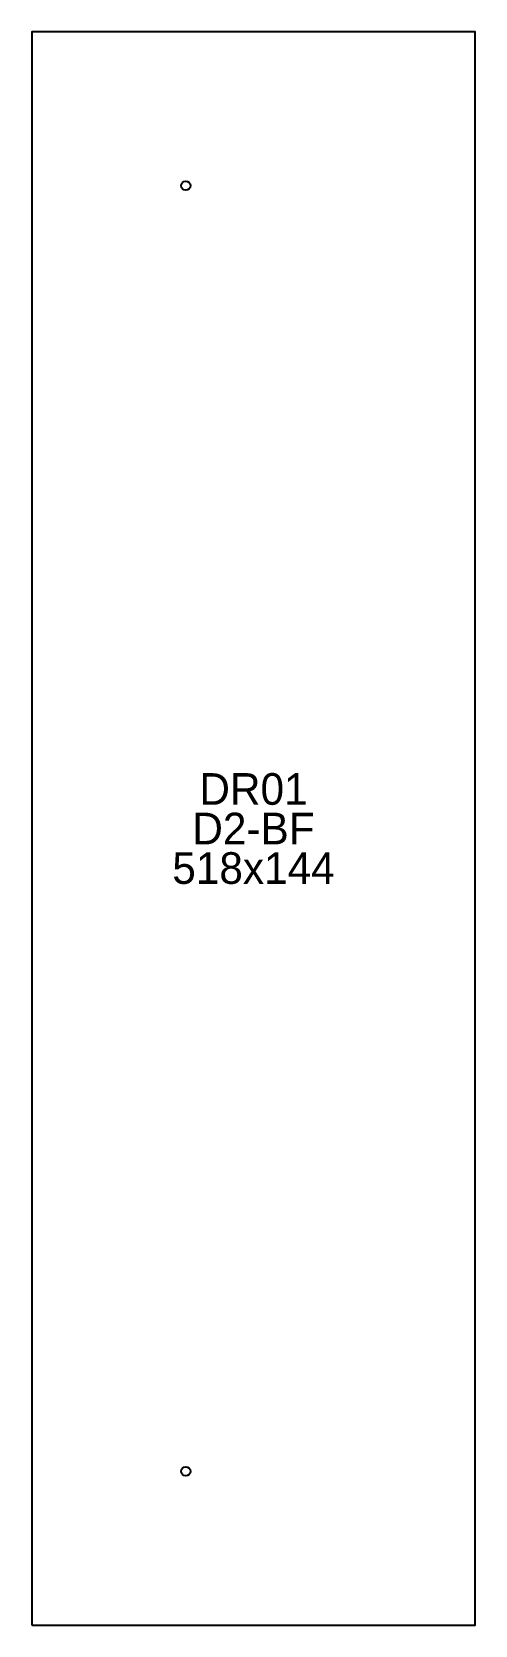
# Model space of a CAD drawing. Extents: x 0 to 144, y 0 to 518.
import ezdxf
from ezdxf.enums import TextEntityAlignment as Align

# ---------------------------------------------------------------- set-up
doc = ezdxf.new("R2010")
doc.units = 0
for name, color, linetype in [('OUTLINE', 7, 'CONTINUOUS'), ('SCREWS_3MM', 4, 'CONTINUOUS'), ('UNIT_NUMBER', 94, 'CONTINUOUS')]:
    doc.layers.add(name, color=color, linetype=linetype)

msp = doc.modelspace()

# ---------------------------------------------------------------- linework, layer by layer
at = {"layer": 'OUTLINE'}
msp.add_lwpolyline([(0, 0), (144, 0), (144, 518), (0, 518)], close=True, dxfattribs=at)
at = {"layer": 'SCREWS_3MM'}
for centre in [(50, 468), (50, 50)]:
    msp.add_circle(centre, 1.5, dxfattribs=at)

# ---------------------------------------------------------------- texts
at = {"layer": 'UNIT_NUMBER'}
for s, p in [('DR01', (72, 271.857143)), ('D2-BF', (72, 259)), ('518x144', (72, 246.142857))]:
    msp.add_text(s, height=10.285714, dxfattribs=at).set_placement(p, align=Align.MIDDLE_CENTER)

doc.saveas('drawing.dxf')
